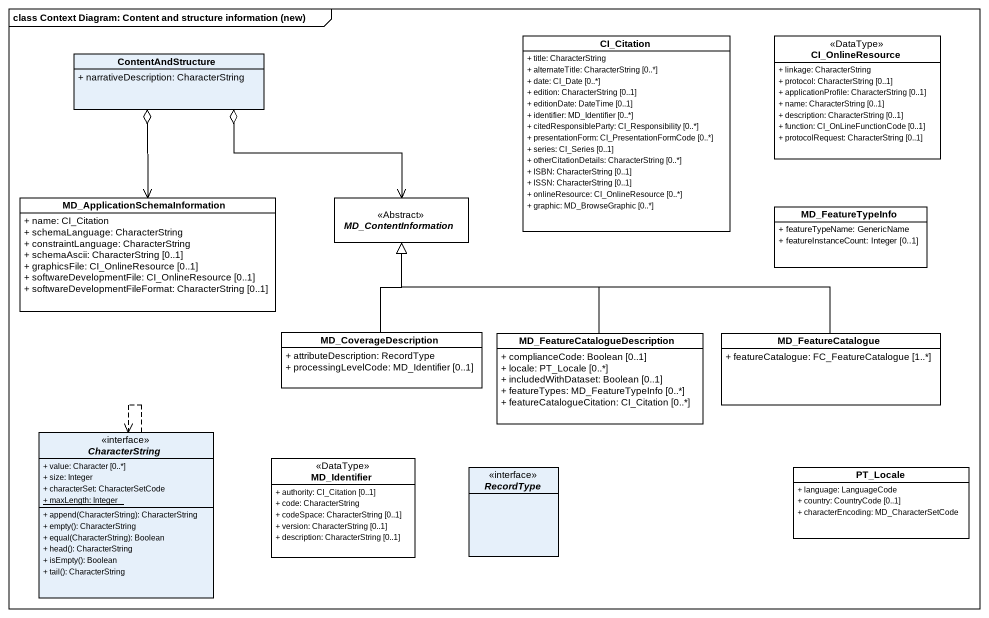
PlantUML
@startuml
mainframe class Context Diagram: Content and structure information (new)
hide circle
hide empty members
skinparam classAttributeIconSize 0
class CI_Citation #FFFFFF {
  + title: CharacterString
  + alternateTitle: CharacterString [0..*]
  + date: CI_Date [0..*]
  + edition: CharacterString [0..1]
  + editionDate: DateTime [0..1]
  + identifier: MD_Identifier [0..*]
  + citedResponsibleParty: CI_Responsibility [0..*]
  + presentationForm: CI_PresentationFormCode [0..*]
  + series: CI_Series [0..1]
  + otherCitationDetails: CharacterString [0..*]
  + ISBN: CharacterString [0..1]
  + ISSN: CharacterString [0..1]
  + onlineResource: CI_OnlineResource [0..*]
  + graphic: MD_BrowseGraphic [0..*]
}
class CI_OnlineResource <<DataType>> #FFFFFF {
  + linkage: CharacterString
  + protocol: CharacterString [0..1]
  + applicationProfile: CharacterString [0..1]
  + name: CharacterString [0..1]
  + description: CharacterString [0..1]
  + function: CI_OnLineFunctionCode [0..1]
  + protocolRequest: CharacterString [0..1]
}
class ContentAndStructure {
  + narrativeDescription: CharacterString
}
class "MD_ApplicationSchemaInformation" as MD_ApplicationSchemaInformat #FFFFFF {
  + name: CI_Citation
  + schemaLanguage: CharacterString
  + constraintLanguage: CharacterString
  + schemaAscii: CharacterString [0..1]
  + graphicsFile: CI_OnlineResource [0..1]
  + softwareDevelopmentFile: CI_OnlineResource [0..1]
  + softwareDevelopmentFileFormat: CharacterString [0..1]
}
abstract class MD_ContentInformation <<Abstract>> #FFFFFF
class MD_FeatureTypeInfo #FFFFFF {
  + featureTypeName: GenericName
  + featureInstanceCount: Integer [0..1]
}
class MD_CoverageDescription #FFFFFF {
  + attributeDescription: RecordType
  + processingLevelCode: MD_Identifier [0..1]
}
class "MD_FeatureCatalogueDescription" as MD_FeatureCatalogueDescripti #FFFFFF {
  + complianceCode: Boolean [0..1]
  + locale: PT_Locale [0..*]
  + includedWithDataset: Boolean [0..1]
  + featureTypes: MD_FeatureTypeInfo [0..*]
  + featureCatalogueCitation: CI_Citation [0..*]
}
class MD_FeatureCatalogue #FFFFFF {
  + featureCatalogue: FC_FeatureCatalogue [1..*]
}
interface CharacterString {
  + value: Character [0..*]
  + size: Integer
  + characterSet: CharacterSetCode
  {static} + maxLength: Integer
  + append(CharacterString): CharacterString
  + empty(): CharacterString
  + equal(CharacterString): Boolean
  + head(): CharacterString
  + isEmpty(): Boolean
  + tail(): CharacterString
}
class MD_Identifier <<DataType>> #FFFFFF {
  + authority: CI_Citation [0..1]
  + code: CharacterString
  + codeSpace: CharacterString [0..1]
  + version: CharacterString [0..1]
  + description: CharacterString [0..1]
}
interface RecordType
class PT_Locale #FFFFFF {
  + language: LanguageCode
  + country: CountryCode [0..1]
  + characterEncoding: MD_CharacterSetCode
}
ContentAndStructure o--> MD_ApplicationSchemaInformat
ContentAndStructure o-right-> MD_ContentInformation
MD_CoverageDescription -up-|> MD_ContentInformation
MD_FeatureCatalogueDescripti -up-|> MD_ContentInformation
MD_FeatureCatalogue -left-|> MD_ContentInformation
CharacterString ..> CharacterString
@enduml
